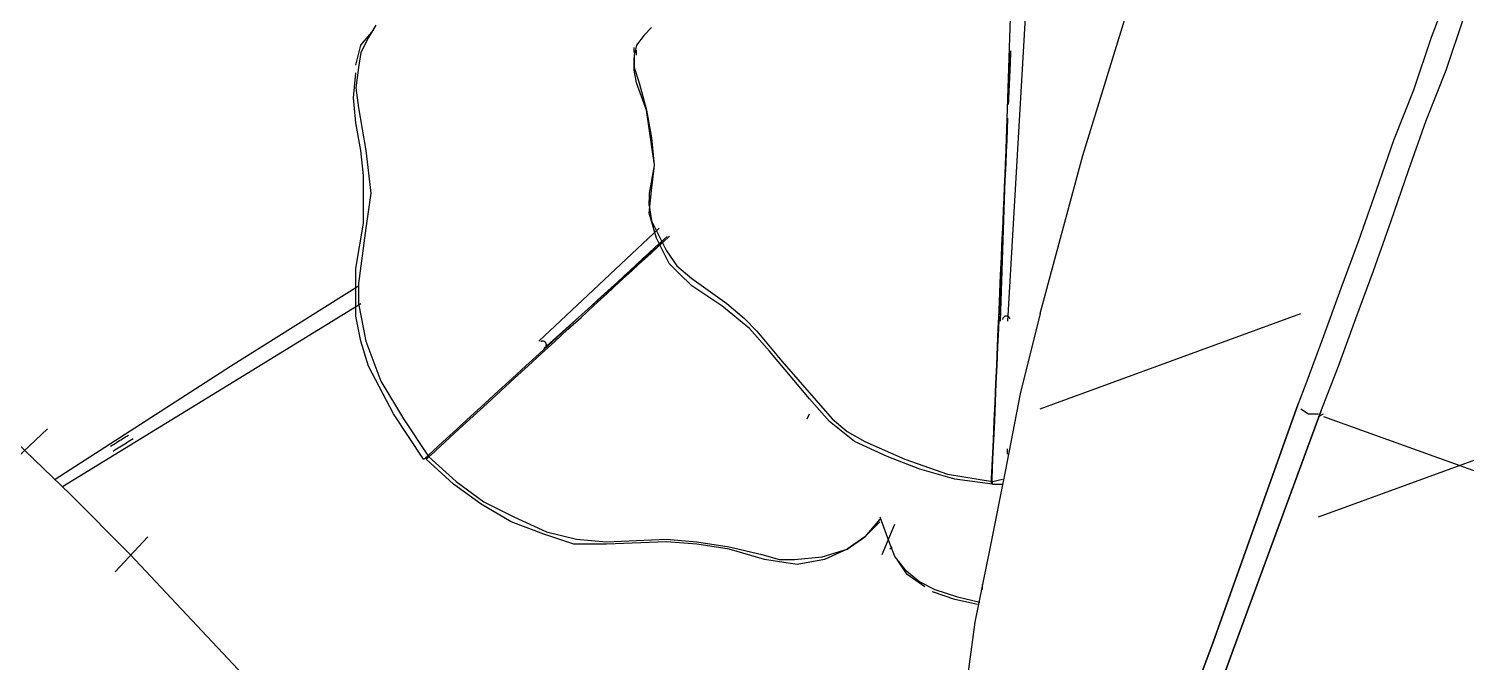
# Model space of a CAD drawing. Header units: millimetres. Extents: x 7649 to 34105, y 3983 to 25377.
# Drawn here: x 15563.9 to 15867.4, y 15652.9 to 15786.5 of the extents above; entities that cross this region are included whole.
import ezdxf

# ---------------------------------------------------------------- set-up
doc = ezdxf.new("R2010")
doc.units = ezdxf.units.MM

msp = doc.modelspace()

# ---------------------------------------------------------------- linework, layer by layer
at = {"layer": 'GEOMETRY', "color": 7}
for p, q in [((15786.45278, 15759.81806), (15797.03611, 15794.21389)), ((15864.24028, 15795.80139), (15860.00694, 15784.68889)), ((15637.22778, 15787.33472), (15635.64028, 15784.68889)), ((15771.10694, 15788.92222), (15768.99028, 15724.89306)), ((15774.28194, 15788.92222), (15770.57778, 15724.89306)), ((15863.18194, 15777.80972), (15866.88611, 15788.92222)), ((15634.05278, 15783.10139), (15636.69861, 15786.27639)), ((15635.64028, 15784.68889), (15634.05278, 15781.51389)), ((15693.84861, 15785.21806), (15692.26111, 15783.10139)), ((15695.43611, 15786.80556), (15693.84861, 15785.21806)), ((15860.00694, 15784.68889), (15856.30278, 15773.57639)), ((15632.99444, 15778.86806), (15634.05278, 15783.10139)), ((15634.05278, 15781.51389), (15633.52361, 15778.33889)), ((15692.26111, 15783.10139), (15691.73194, 15780.98472)), ((15691.73194, 15781.51389), (15691.73194, 15782.57222)), ((15691.73194, 15780.98472), (15691.73194, 15778.33889)), ((15692.26111, 15780.98472), (15692.26111, 15782.04306)), ((15771.09886, 15780.81747), (15771.09213, 15780.66579)), ((15771.10558, 15780.96906), (15771.09886, 15780.81747)), ((15771.1123, 15781.12057), (15771.10558, 15780.96906)), ((15771.11902, 15781.27199), (15771.1123, 15781.12057)), ((15771.12574, 15781.42332), (15771.11902, 15781.27199)), ((15771.13244, 15781.57456), (15771.12574, 15781.42332)), ((15771.24617, 15780.79803), (15771.25403, 15780.97717)), ((15771.25403, 15780.97717), (15771.26189, 15781.15619)), ((15771.26189, 15781.15619), (15771.26974, 15781.33509)), ((15771.26974, 15781.33509), (15771.27759, 15781.51386)), ((15771.27759, 15781.51386), (15771.28543, 15781.69253)), ((15771.28543, 15781.69253), (15771.29327, 15781.87107)), ((15633.52361, 15778.33889), (15632.99444, 15774.10556)), ((15691.73194, 15777.80972), (15691.73194, 15780.45556)), ((15691.73194, 15778.33889), (15692.79028, 15775.16389)), ((15692.26111, 15775.16389), (15691.73194, 15777.80972)), ((15770.96665, 15777.83725), (15770.93818, 15777.19536)), ((15770.99506, 15778.47764), (15770.96665, 15777.83725)), ((15771.0234, 15779.11653), (15770.99506, 15778.47764)), ((15771.05168, 15779.75392), (15771.0234, 15779.11653)), ((15771.05843, 15779.90611), (15771.05168, 15779.75392)), ((15771.06518, 15780.05821), (15771.05843, 15779.90611)), ((15771.07192, 15780.21024), (15771.06518, 15780.05821)), ((15771.07866, 15780.36217), (15771.07192, 15780.21024)), ((15771.0854, 15780.51402), (15771.07866, 15780.36217)), ((15771.09213, 15780.66579), (15771.0854, 15780.51402)), ((15771.09959, 15777.45882), (15771.13278, 15778.21487)), ((15771.13278, 15778.21487), (15771.16588, 15778.96882)), ((15771.16588, 15778.96882), (15771.19888, 15779.72069)), ((15771.19888, 15779.72069), (15771.20678, 15779.90055)), ((15771.20678, 15779.90055), (15771.21467, 15780.08029)), ((15771.21467, 15780.08029), (15771.22255, 15780.25991)), ((15771.22255, 15780.25991), (15771.23043, 15780.4394)), ((15771.23043, 15780.4394), (15771.2383, 15780.61878)), ((15771.2383, 15780.61878), (15771.24617, 15780.79803)), ((15858.94861, 15767.22639), (15863.18194, 15777.80972)), ((15632.46528, 15771.98889), (15632.99444, 15777.28056)), ((15694.37778, 15769.34306), (15692.26111, 15775.16389)), ((15692.79028, 15775.16389), (15694.37778, 15769.34306)), ((15770.85238, 15775.26072), (15770.82364, 15774.61285)), ((15770.88104, 15775.9071), (15770.85238, 15775.26072)), ((15770.90965, 15776.55198), (15770.88104, 15775.9071)), ((15770.93818, 15777.19536), (15770.90965, 15776.55198)), ((15770.9659, 15774.41383), (15770.99946, 15775.1782)), ((15770.99946, 15775.1782), (15771.03293, 15775.94049)), ((15771.03293, 15775.94049), (15771.06631, 15776.7007)), ((15771.06631, 15776.7007), (15771.09959, 15777.45882)), ((15632.99444, 15766.69722), (15632.46528, 15771.98889)), ((15632.99444, 15774.10556), (15633.52361, 15769.87222)), ((15770.73706, 15772.66029), (15770.70806, 15772.00646)), ((15770.76598, 15773.31264), (15770.73706, 15772.66029)), ((15770.79485, 15773.96349), (15770.76598, 15773.31264)), ((15770.82364, 15774.61285), (15770.79485, 15773.96349)), ((15770.83073, 15771.33561), (15770.86466, 15772.10827)), ((15770.86466, 15772.10827), (15770.8985, 15772.87886)), ((15770.8985, 15772.87886), (15770.93225, 15773.64738)), ((15770.93225, 15773.64738), (15770.9659, 15774.41383)), ((15856.30278, 15773.57639), (15852.06944, 15762.99306)), ((15633.52361, 15769.87222), (15635.11111, 15760.87639)), ((15694.37778, 15769.34306), (15695.43611, 15763.52222)), ((15695.96528, 15758.23056), (15694.37778, 15769.34306)), ((15770.7967, 15770.56087), (15770.83073, 15771.33561)), ((15634.05278, 15760.87639), (15632.99444, 15766.69722)), ((15770.51356, 15767.6193), (15770.40974, 15765.2773)), ((15770.56668, 15765.32388), (15770.66985, 15767.67251)), ((15855.24444, 15756.64306), (15858.94861, 15767.22639)), ((15695.43611, 15763.52222), (15695.96528, 15757.70139)), ((15770.30513, 15762.91722), (15770.19974, 15760.53911)), ((15770.40974, 15765.2773), (15770.30513, 15762.91722)), ((15770.3579, 15760.5721), (15770.46269, 15762.95706)), ((15770.46269, 15762.95706), (15770.56668, 15765.32388)), ((15852.06944, 15762.99306), (15848.36528, 15752.40972)), ((15634.58194, 15755.58472), (15634.05278, 15760.87639)), ((15635.11111, 15760.87639), (15636.16944, 15751.88056)), ((15770.19974, 15760.53911), (15770.09357, 15758.14302)), ((15770.2523, 15758.16905), (15770.3579, 15760.5721)), ((15777.45694, 15726.48056), (15786.45278, 15759.81806)), ((15695.96528, 15757.70139), (15694.90694, 15751.88056)), ((15695.43611, 15752.40972), (15695.96528, 15757.17222)), ((15770.09357, 15758.14302), (15769.98661, 15755.729)), ((15770.1459, 15755.74796), (15770.2523, 15758.16905)), ((15851.54028, 15746.05972), (15855.24444, 15756.64306)), ((15634.58194, 15745.53056), (15634.58194, 15755.58472)), ((15769.98661, 15755.729), (15769.87887, 15753.2971)), ((15770.03869, 15753.30887), (15770.1459, 15755.74796)), ((15636.16944, 15751.88056), (15635.11111, 15744.47222)), ((15694.90694, 15747.64722), (15695.43611, 15752.40972)), ((15694.90694, 15751.88056), (15694.90694, 15749.23472)), ((15769.77036, 15750.84737), (15769.66106, 15748.37986)), ((15769.87887, 15753.2971), (15769.77036, 15750.84737)), ((15769.82188, 15748.37691), (15769.93068, 15750.85184)), ((15769.93068, 15750.85184), (15770.03869, 15753.30887)), ((15848.36528, 15752.40972), (15844.66111, 15741.82639)), ((15694.90694, 15749.23472), (15694.90694, 15750.29306)), ((15694.90694, 15749.23472), (15695.43611, 15746.05972)), ((15696.49444, 15742.35556), (15694.90694, 15747.64722)), ((15769.66106, 15748.37986), (15769.551, 15745.89461)), ((15769.71227, 15745.88414), (15769.82188, 15748.37691)), ((15632.99444, 15736.00556), (15634.58194, 15745.53056)), ((15635.11111, 15744.47222), (15634.05278, 15736.53472)), ((15671.62361, 15720.65972), (15697.02361, 15744.47222)), ((15695.43611, 15746.05972), (15698.61111, 15739.70972)), ((15769.551, 15745.89461), (15769.44016, 15743.39168)), ((15769.60187, 15743.37358), (15769.71227, 15745.88414)), ((15847.83611, 15735.47639), (15851.54028, 15746.05972)), ((15672.68194, 15719.07222), (15698.08194, 15741.82639)), ((15697.44583, 15741.57812), (15696.1478, 15740.38978)), ((15699.14028, 15737.06389), (15696.49444, 15742.35556)), ((15696.61464, 15740.40641), (15697.91224, 15741.5952)), ((15698.73683, 15742.76002), (15697.44583, 15741.57812)), ((15697.91224, 15741.5952), (15699.20282, 15742.77756)), ((15769.44016, 15743.39168), (15769.32856, 15740.87111)), ((15769.49068, 15740.84527), (15769.60187, 15743.37358)), ((15844.66111, 15741.82639), (15840.95694, 15731.77222)), ((15694.84277, 15739.19501), (15693.53073, 15737.99383)), ((15693.99839, 15738.00958), (15695.31001, 15739.2112)), ((15696.1478, 15740.38978), (15694.84277, 15739.19501)), ((15695.31001, 15739.2112), (15696.61464, 15740.40641)), ((15698.61111, 15739.70972), (15700.72778, 15736.53472)), ((15769.21619, 15738.33296), (15769.05272, 15734.64015)), ((15769.32856, 15740.87111), (15769.21619, 15738.33296)), ((15769.3787, 15738.29926), (15769.49068, 15740.84527)), ((15632.99444, 15731.24306), (15632.99444, 15736.00556)), ((15634.05278, 15736.53472), (15633.52361, 15732.83056)), ((15690.88574, 15735.57228), (15689.55281, 15734.35194)), ((15690.02164, 15734.36643), (15691.35418, 15735.58718)), ((15692.21172, 15736.78625), (15690.88574, 15735.57228)), ((15691.35418, 15735.58718), (15692.67977, 15736.80157)), ((15693.53073, 15737.99383), (15692.21172, 15736.78625)), ((15692.67977, 15736.80157), (15693.99839, 15738.00958)), ((15701.25694, 15734.94722), (15699.14028, 15737.06389)), ((15700.72778, 15736.53472), (15703.90278, 15733.88889)), ((15769.21626, 15734.60642), (15769.3787, 15738.29926)), ((15844.13194, 15725.42222), (15847.83611, 15735.47639)), ((15606.53611, 15715.36806), (15633.52361, 15732.30139)), ((15633.52361, 15732.83056), (15633.52361, 15728.59722)), ((15688.21294, 15733.12524), (15686.86614, 15731.89219)), ((15687.33572, 15731.90587), (15688.68214, 15733.13932)), ((15689.55281, 15734.35194), (15688.21294, 15733.12524)), ((15688.68214, 15733.13932), (15690.02164, 15734.36643)), ((15703.90278, 15732.30139), (15701.25694, 15734.94722)), ((15703.90278, 15733.88889), (15711.31111, 15728.59722)), ((15710.25278, 15728.06806), (15703.90278, 15732.30139)), ((15769.05272, 15734.64015), (15768.88768, 15730.91149)), ((15769.05221, 15730.87774), (15769.21626, 15734.60642)), ((15632.99444, 15725.95139), (15632.99444, 15731.24306)), ((15684.15184, 15729.40709), (15682.78436, 15728.15508)), ((15683.25501, 15728.1676), (15684.62214, 15729.42)), ((15685.51244, 15730.6528), (15684.15184, 15729.40709)), ((15684.62214, 15729.42), (15685.98238, 15730.66609)), ((15686.86614, 15731.89219), (15685.51244, 15730.6528)), ((15685.98238, 15730.66609), (15687.33572, 15731.90587)), ((15768.88768, 15730.91149), (15768.72109, 15727.14717)), ((15768.88658, 15727.11339), (15769.05221, 15730.87774)), ((15840.95694, 15731.77222), (15837.25278, 15721.71806)), ((15608.12361, 15712.72222), (15634.05278, 15728.59722)), ((15633.52361, 15728.59722), (15635.11111, 15720.65972)), ((15682.74943, 15728.1231), (15680.0257, 15725.62932)), ((15680.52936, 15725.67073), (15683.25501, 15728.1676)), ((15716.07361, 15723.30556), (15710.25278, 15728.06806)), ((15711.31111, 15728.59722), (15715.01528, 15725.42222)), ((15768.72109, 15727.14717), (15768.55296, 15723.34733)), ((15768.71935, 15723.31353), (15768.88658, 15727.11339)), ((15777.45694, 15726.48056), (15773.22361, 15709.54722)), ((15777.45694, 15706.37222), (15832.49028, 15726.48056)), ((15777.45694, 15706.37222), (15832.49028, 15726.48056)), ((15634.05278, 15720.65972), (15632.99444, 15725.95139)), ((15674.99878, 15720.60445), (15677.77725, 15723.14964)), ((15680.0257, 15725.62932), (15677.27558, 15723.11136)), ((15677.77725, 15723.14964), (15680.52936, 15725.67073)), ((15715.01528, 15725.42222), (15717.66111, 15722.77639)), ((15720.30694, 15718.54306), (15716.07361, 15723.30556)), ((15768.55296, 15723.34733), (15768.38328, 15719.51214)), ((15768.55055, 15719.47832), (15768.71935, 15723.31353)), ((15769.53216, 15725.29964), (15769.52021, 15725.1924)), ((15769.55775, 15725.40188), (15769.53216, 15725.29964)), ((15769.596, 15725.49821), (15769.55775, 15725.40188)), ((15769.64592, 15725.58774), (15769.596, 15725.49821)), ((15769.70654, 15725.66956), (15769.64592, 15725.58774)), ((15769.77685, 15725.74277), (15769.70654, 15725.66956)), ((15769.85589, 15725.80646), (15769.77685, 15725.74277)), ((15769.94267, 15725.85974), (15769.85589, 15725.80646)), ((15770.03619, 15725.9017), (15769.94267, 15725.85974)), ((15770.13549, 15725.93144), (15770.03619, 15725.9017)), ((15770.23956, 15725.94806), (15770.13549, 15725.93144)), ((15770.34743, 15725.95065), (15770.23956, 15725.94806)), ((15770.43693, 15725.94172), (15770.34849, 15725.9506)), ((15770.52246, 15725.92337), (15770.43693, 15725.94172)), ((15770.6045, 15725.89607), (15770.52246, 15725.92337)), ((15770.68246, 15725.86031), (15770.6045, 15725.89607)), ((15770.75575, 15725.81658), (15770.68246, 15725.86031)), ((15770.82377, 15725.76538), (15770.75575, 15725.81658)), ((15770.88593, 15725.70721), (15770.82377, 15725.76538)), ((15770.94164, 15725.64257), (15770.88593, 15725.70721)), ((15770.99032, 15725.57194), (15770.94164, 15725.64257)), ((15771.03136, 15725.49584), (15770.99032, 15725.57194)), ((15771.06418, 15725.41475), (15771.03136, 15725.49584)), ((15771.08819, 15725.32917), (15771.06418, 15725.41475)), ((15840.42778, 15715.36806), (15844.13194, 15725.42222)), ((15635.64028, 15715.36806), (15634.05278, 15720.65972)), ((15635.11111, 15720.65972), (15638.28611, 15712.19306)), ((15674.4992, 15720.56931), (15671.69668, 15718.0033)), ((15672.13222, 15720.60677), (15672.0512, 15720.57022)), ((15672.21545, 15720.63368), (15672.13222, 15720.60677)), ((15672.19409, 15718.03526), (15674.99878, 15720.60445)), ((15672.30015, 15720.65108), (15672.21545, 15720.63368)), ((15672.38554, 15720.65912), (15672.30015, 15720.65108)), ((15672.47088, 15720.65792), (15672.38554, 15720.65912)), ((15672.55539, 15720.64762), (15672.47088, 15720.65792)), ((15672.63831, 15720.62836), (15672.55539, 15720.64762)), ((15672.71889, 15720.60026), (15672.63831, 15720.62836)), ((15672.79637, 15720.56346), (15672.71889, 15720.60026)), ((15672.86998, 15720.5181), (15672.79637, 15720.56346)), ((15672.93897, 15720.46431), (15672.86998, 15720.5181)), ((15673.00257, 15720.40222), (15672.93897, 15720.46431)), ((15673.07057, 15720.31709), (15673.00328, 15720.40144)), ((15673.12466, 15720.22663), (15673.07057, 15720.31709)), ((15673.16562, 15720.13142), (15673.12466, 15720.22663)), ((15673.19351, 15720.03278), (15673.16562, 15720.13142)), ((15677.27558, 15723.11136), (15674.4992, 15720.56931)), ((15717.66111, 15722.77639), (15722.95278, 15716.42639)), ((15837.25278, 15721.71806), (15833.54861, 15711.66389)), ((15671.69668, 15718.0033), (15668.86814, 15715.41344)), ((15669.36329, 15715.44219), (15672.19409, 15718.03526)), ((15672.95322, 15719.28041), (15673.02775, 15719.35843)), ((15673.02775, 15719.35843), (15673.08969, 15719.4437)), ((15673.08969, 15719.4437), (15673.13898, 15719.53488)), ((15673.13898, 15719.53488), (15673.17555, 15719.63064)), ((15673.17555, 15719.63064), (15673.19935, 15719.72964)), ((15673.20839, 15719.93205), (15673.19351, 15720.03278)), ((15673.19935, 15719.72964), (15673.21032, 15719.83056)), ((15673.21032, 15719.83056), (15673.20839, 15719.93205)), ((15728.77361, 15708.48889), (15720.30694, 15718.54306)), ((15768.38328, 15719.51214), (15768.21207, 15715.64176)), ((15768.38017, 15715.60793), (15768.55055, 15719.47832)), ((15569.49444, 15691.55556), (15606.53611, 15715.36806)), ((15640.93194, 15705.31389), (15635.64028, 15715.36806)), ((15668.86814, 15715.41344), (15666.0137, 15712.79982)), ((15666.50651, 15712.82535), (15669.36329, 15715.44219)), ((15722.95278, 15716.42639), (15733.53611, 15704.25556)), ((15768.21207, 15715.64176), (15768.03934, 15711.73636)), ((15768.20823, 15711.70251), (15768.38017, 15715.60793)), ((15836.72361, 15705.84306), (15840.42778, 15715.36806)), ((15571.08194, 15689.96806), (15608.12361, 15712.72222)), ((15638.28611, 15712.19306), (15643.04861, 15704.25556)), ((15666.0137, 15712.79982), (15663.13347, 15710.16256)), ((15663.62385, 15710.18485), (15666.50651, 15712.82535)), ((15768.03934, 15711.73636), (15767.86508, 15707.79609)), ((15768.03474, 15707.76223), (15768.20823, 15711.70251)), ((15833.54861, 15711.66389), (15831.96111, 15707.43056)), ((15663.13347, 15710.16256), (15660.22757, 15707.50176)), ((15660.71545, 15707.52078), (15663.62385, 15710.18485)), ((15733.00694, 15703.72639), (15728.77361, 15708.48889)), ((15773.22361, 15709.54722), (15770.04861, 15693.14306)), ((15647.28194, 15695.78889), (15640.93194, 15705.31389)), ((15660.22757, 15707.50176), (15657.29612, 15704.81755)), ((15657.78142, 15704.83328), (15660.71545, 15707.52078)), ((15728.24444, 15704.25556), (15728.77361, 15705.31389)), ((15767.86508, 15707.79609), (15767.68931, 15703.82113)), ((15767.85969, 15703.78725), (15768.03474, 15707.76223)), ((15813.96944, 15657.15972), (15831.96111, 15707.43056)), ((15831.96111, 15707.43056), (15813.96944, 15657.15972)), ((15836.72361, 15705.84306), (15818.20278, 15655.57222)), ((15818.20278, 15655.57222), (15836.72361, 15705.84306)), ((15832.49028, 15706.37222), (15834.07778, 15705.31389)), ((15834.07778, 15705.31389), (15836.19444, 15705.31389)), ((15836.19444, 15704.78472), (15837.25278, 15705.31389)), ((15836.19444, 15683.61806), (15895.99028, 15705.31389)), ((15558.91111, 15693.67222), (15567.90694, 15702.13889)), ((15643.04861, 15704.25556), (15648.34028, 15696.31806)), ((15654.33925, 15702.11002), (15651.35707, 15699.37928)), ((15651.83694, 15699.38837), (15654.82187, 15702.12244)), ((15657.29612, 15704.81755), (15654.33925, 15702.11002)), ((15654.82187, 15702.12244), (15657.78142, 15704.83328)), ((15738.29861, 15699.49306), (15733.00694, 15703.72639)), ((15733.53611, 15704.25556), (15736.71111, 15701.60972)), ((15767.68931, 15703.82113), (15767.51204, 15699.81162)), ((15767.68309, 15699.77773), (15767.85969, 15703.78725)), ((15837.25278, 15704.78472), (15895.99028, 15683.61806)), ((15572.66944, 15688.38056), (15559.44028, 15701.08056)), ((15581.52008, 15698.68247), (15581.83433, 15698.87827)), ((15581.83433, 15698.87827), (15582.14842, 15699.07397)), ((15582.14842, 15699.07397), (15582.46236, 15699.26957)), ((15582.46236, 15699.26957), (15582.77614, 15699.46507)), ((15582.77614, 15699.46507), (15583.08977, 15699.66048)), ((15583.08977, 15699.66048), (15583.40323, 15699.85578)), ((15583.40323, 15699.85578), (15583.71654, 15700.05099)), ((15583.71654, 15700.05099), (15584.02969, 15700.24611)), ((15584.20326, 15698.94212), (15583.85173, 15698.72308)), ((15584.02969, 15700.24611), (15584.34268, 15700.44112)), ((15584.5546, 15699.16104), (15584.20326, 15698.94212)), ((15584.34268, 15700.44112), (15584.65552, 15700.63603)), ((15584.90573, 15699.37983), (15584.5546, 15699.16104)), ((15584.65552, 15700.63603), (15584.96819, 15700.83085)), ((15585.25667, 15699.5985), (15584.90573, 15699.37983)), ((15585.60741, 15699.81704), (15585.25667, 15699.5985)), ((15585.95795, 15700.03546), (15585.60741, 15699.81704)), ((15651.35707, 15699.37928), (15648.34969, 15696.62545)), ((15648.82674, 15696.63119), (15651.83694, 15699.38837)), ((15736.71111, 15701.60972), (15740.41528, 15699.49306)), ((15745.17778, 15696.31806), (15738.29861, 15699.49306)), ((15740.41528, 15699.49306), (15748.88194, 15695.78889)), ((15767.51204, 15699.81162), (15767.33327, 15695.76773)), ((15767.50497, 15695.73384), (15767.68309, 15699.77773)), ((15581.20567, 15698.48658), (15581.52008, 15698.68247)), ((15582.0911, 15697.62604), (15581.73838, 15697.40626)), ((15582.44362, 15697.84569), (15582.0911, 15697.62604)), ((15582.79594, 15698.06523), (15582.44362, 15697.84569)), ((15583.14807, 15698.28464), (15582.79594, 15698.06523)), ((15583.5, 15698.50392), (15583.14807, 15698.28464)), ((15583.85173, 15698.72308), (15583.5, 15698.50392)), ((15647.28194, 15695.78889), (15648.34028, 15696.31806)), ((15647.63821, 15695.97357), (15647.57664, 15695.91719)), ((15647.69977, 15696.02994), (15647.63821, 15695.97357)), ((15647.76132, 15696.0863), (15647.69977, 15696.02994)), ((15647.82285, 15696.14265), (15647.76132, 15696.0863)), ((15647.81111, 15695.78889), (15648.34028, 15696.31806)), ((15647.88438, 15696.19899), (15647.82285, 15696.14265)), ((15647.9459, 15696.25532), (15647.88438, 15696.19899)), ((15648.00741, 15696.31165), (15647.9459, 15696.25532)), ((15648.0689, 15696.36796), (15648.00741, 15696.31165)), ((15648.05341, 15695.92324), (15648.11821, 15695.98259)), ((15648.13038, 15696.42426), (15648.0689, 15696.36796)), ((15648.11821, 15695.98259), (15648.183, 15696.04194)), ((15648.19186, 15696.48055), (15648.13038, 15696.42426)), ((15648.183, 15696.04194), (15648.24777, 15696.10127)), ((15648.25332, 15696.53683), (15648.19186, 15696.48055)), ((15648.24777, 15696.10127), (15648.31254, 15696.16059)), ((15648.31477, 15696.5931), (15648.25332, 15696.53683)), ((15648.31254, 15696.16059), (15648.37729, 15696.2199)), ((15648.34028, 15696.31806), (15654.16111, 15691.02639)), ((15648.37729, 15696.2199), (15648.44204, 15696.2792)), ((15648.44204, 15696.2792), (15648.50677, 15696.33849)), ((15648.50677, 15696.33849), (15648.57149, 15696.39777)), ((15648.57149, 15696.39777), (15648.6362, 15696.45704)), ((15648.6362, 15696.45704), (15648.7009, 15696.51631)), ((15648.7009, 15696.51631), (15648.76559, 15696.57556)), ((15648.76559, 15696.57556), (15648.83027, 15696.6348)), ((15752.05694, 15693.67222), (15745.17778, 15696.31806)), ((15770.57778, 15696.84722), (15770.57778, 15697.90556)), ((15653.63194, 15690.49722), (15647.81111, 15695.78889)), ((15748.88194, 15695.78889), (15757.87778, 15692.61389)), ((15759.46528, 15691.55556), (15752.05694, 15693.67222)), ((15770.04861, 15693.14306), (15766.87361, 15677.26806)), ((15767.33327, 15695.76773), (15767.15301, 15691.68963)), ((15767.32531, 15691.65573), (15767.50497, 15695.73384)), ((15659.45278, 15686.26389), (15653.63194, 15690.49722)), ((15654.16111, 15691.02639), (15659.98194, 15686.79306)), ((15757.87778, 15692.61389), (15767.40278, 15691.02639)), ((15767.40278, 15690.49722), (15759.46528, 15691.55556)), ((15767.11088, 15690.72998), (15767.107, 15690.64219)), ((15767.11476, 15690.81775), (15767.11088, 15690.72998)), ((15767.11864, 15690.90551), (15767.11476, 15690.81775)), ((15767.12251, 15690.99325), (15767.11864, 15690.90551)), ((15767.12639, 15691.08098), (15767.12251, 15690.99325)), ((15767.13027, 15691.16869), (15767.12639, 15691.08098)), ((15767.13414, 15691.25639), (15767.13027, 15691.16869)), ((15767.13802, 15691.34407), (15767.13414, 15691.25639)), ((15767.14189, 15691.43173), (15767.13802, 15691.34407)), ((15767.14577, 15691.51939), (15767.14189, 15691.43173)), ((15767.14964, 15691.60703), (15767.14577, 15691.51939)), ((15767.15351, 15691.69465), (15767.14964, 15691.60703)), ((15767.27888, 15690.60831), (15767.28275, 15690.6961)), ((15767.28275, 15690.6961), (15767.28662, 15690.78387)), ((15767.28662, 15690.78387), (15767.29048, 15690.87163)), ((15767.29048, 15690.87163), (15767.29435, 15690.95937)), ((15767.29435, 15690.95937), (15767.29822, 15691.0471)), ((15767.29822, 15691.0471), (15767.30208, 15691.13481)), ((15767.30208, 15691.13481), (15767.30594, 15691.22251)), ((15767.30594, 15691.22251), (15767.30981, 15691.31019)), ((15767.30981, 15691.31019), (15767.31367, 15691.39786)), ((15767.31367, 15691.39786), (15767.31753, 15691.48551)), ((15767.31753, 15691.48551), (15767.32139, 15691.57315)), ((15767.32139, 15691.57315), (15767.32525, 15691.66077)), ((15767.40278, 15691.02639), (15769.51944, 15691.55556)), ((15767.40278, 15690.49722), (15767.40278, 15691.02639)), ((15767.40278, 15690.49722), (15767.40278, 15691.02639)), ((15767.40278, 15690.49722), (15769.51944, 15690.49722)), ((15585.36944, 15675.68056), (15572.66944, 15688.38056)), ((15659.98194, 15686.79306), (15666.33194, 15683.61806)), ((15665.80278, 15682.55972), (15659.45278, 15686.26389)), ((15672.68194, 15679.91389), (15665.80278, 15682.55972)), ((15666.33194, 15683.61806), (15673.21111, 15680.44306)), ((15743.59028, 15683.08889), (15740.41528, 15679.38472)), ((15740.41528, 15679.38472), (15743.59028, 15682.55972)), ((15743.59028, 15683.61806), (15745.70694, 15677.79722)), ((15744.11944, 15675.68056), (15746.76528, 15682.03056)), ((15582.19444, 15671.97639), (15589.07361, 15679.38472)), ((15679.03194, 15677.79722), (15672.68194, 15679.91389)), ((15673.21111, 15680.44306), (15679.56111, 15678.85556)), ((15685.91111, 15677.79722), (15679.03194, 15677.79722)), ((15679.56111, 15678.85556), (15685.91111, 15678.32639)), ((15685.91111, 15678.32639), (15698.61111, 15678.85556)), ((15698.61111, 15678.32639), (15685.91111, 15677.79722)), ((15698.61111, 15678.85556), (15704.96111, 15678.32639)), ((15704.96111, 15677.79722), (15698.61111, 15678.32639)), ((15704.96111, 15678.32639), (15711.84028, 15677.26806)), ((15711.84028, 15676.73889), (15704.96111, 15677.79722)), ((15736.71111, 15676.73889), (15740.41528, 15679.38472)), ((15740.41528, 15679.38472), (15736.71111, 15676.73889)), ((15738.82778, 15678.32639), (15739.88611, 15678.85556)), ((15745.70694, 15677.79722), (15746.76528, 15675.15139)), ((15609.18194, 15650.28056), (15585.36944, 15675.68056)), ((15711.84028, 15677.26806), (15718.71944, 15675.68056)), ((15719.24861, 15674.62222), (15711.84028, 15676.73889)), ((15718.71944, 15675.68056), (15722.42361, 15674.62222)), ((15722.42361, 15674.09306), (15719.24861, 15674.62222)), ((15722.42361, 15674.62222), (15725.59861, 15674.62222)), ((15725.59861, 15674.62222), (15731.41944, 15675.15139)), ((15731.94861, 15674.62222), (15726.12778, 15673.56389)), ((15731.41944, 15675.15139), (15736.71111, 15676.73889)), ((15736.71111, 15676.73889), (15731.94861, 15674.62222)), ((15745.70694, 15676.73889), (15746.23611, 15677.26806)), ((15746.76528, 15675.15139), (15748.88194, 15672.50556)), ((15749.41111, 15671.44722), (15747.29444, 15674.62222)), ((15766.87361, 15677.26806), (15763.69861, 15661.39306)), ((15726.12778, 15673.56389), (15722.42361, 15674.09306)), ((15748.88194, 15672.50556), (15752.05694, 15669.85972)), ((15753.11528, 15668.80139), (15749.41111, 15671.44722)), ((15752.05694, 15669.85972), (15755.23194, 15668.27222)), ((15765.28611, 15668.27222), (15765.28611, 15669.33056)), ((15759.46528, 15666.15556), (15754.70278, 15667.74306)), ((15755.23194, 15668.27222), (15759.99444, 15666.68472)), ((15764.22778, 15665.09722), (15759.46528, 15666.15556)), ((15759.99444, 15666.68472), (15764.75694, 15665.62639)), ((15763.69861, 15661.39306), (15761.58194, 15646.04722)), ((15797.03611, 15611.65139), (15813.96944, 15657.15972)), ((15813.96944, 15657.15972), (15797.03611, 15611.65139)), ((15818.20278, 15655.57222), (15801.79861, 15610.06389)), ((15801.79861, 15610.06389), (15818.20278, 15655.57222))]:
    msp.add_line(p, q, dxfattribs=at)

doc.saveas('drawing.dxf')
